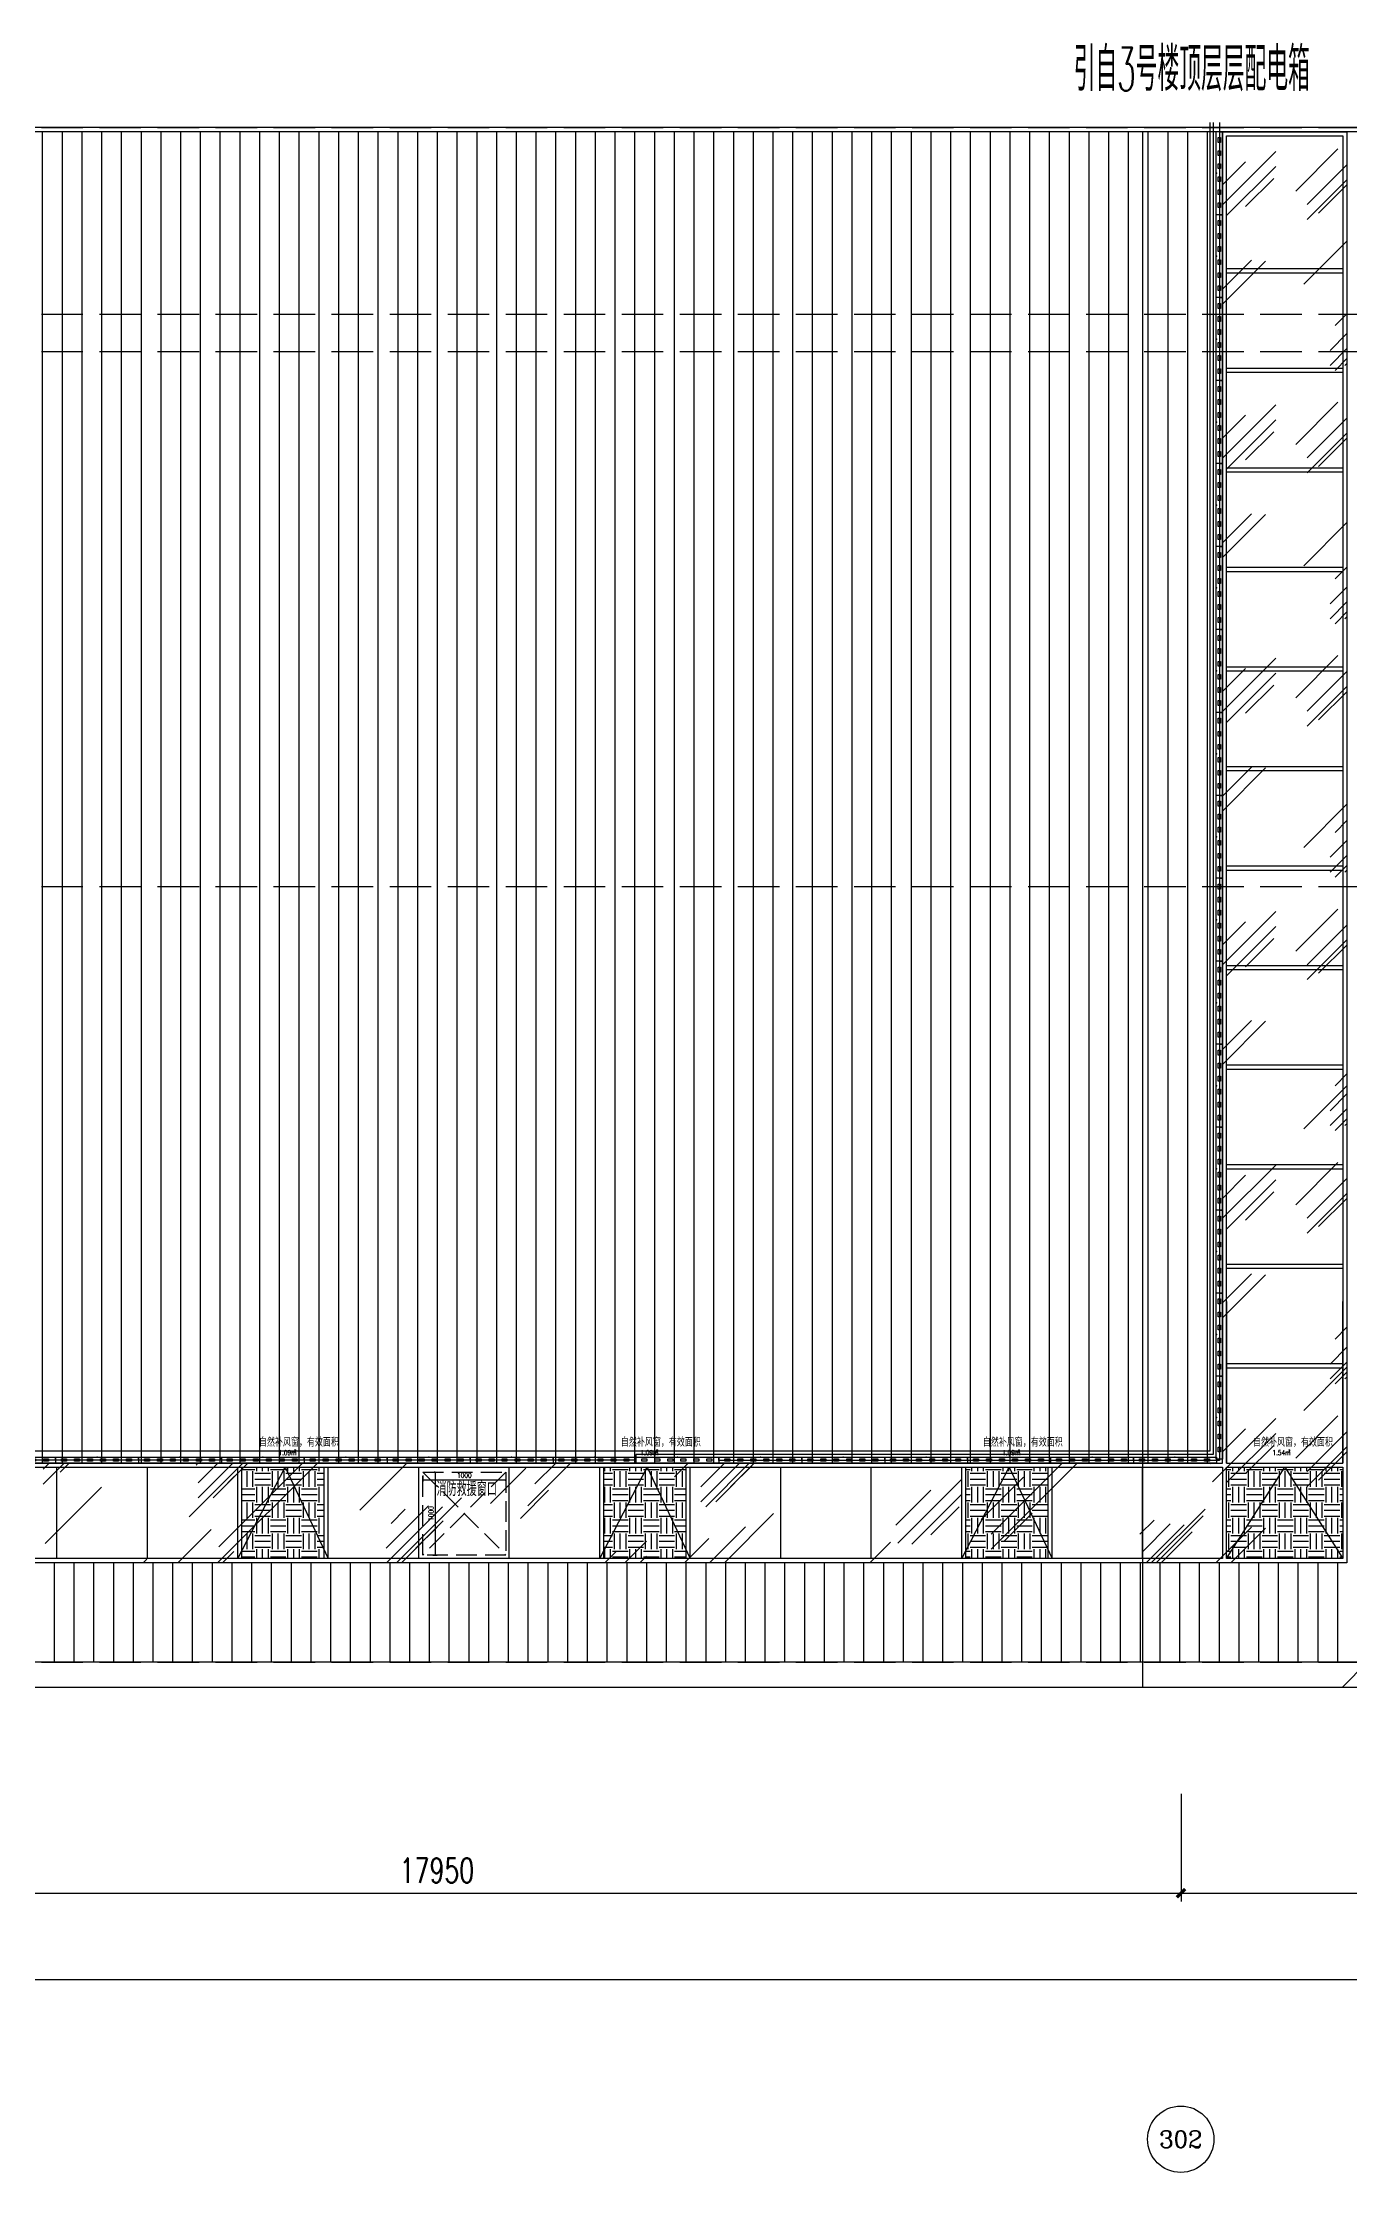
# Model space of a CAD drawing. Extents: x -2377130 to 293730, y -2 to 754590.
# Drawn here: x -314707 to -298946, y 511087 to 536762 of the extents above; entities that cross this region are included whole.
import ezdxf
from ezdxf.enums import TextEntityAlignment as Align

# ---------------------------------------------------------------- set-up
doc = ezdxf.new("R2010")
doc.units = 0
doc.header["$LTSCALE"] = 1000
doc.header["$MEASUREMENT"] = 0
for name, pattern in [('__DASH', [0.35, 0.25, -0.1]), ('DASH', [0.35, 0.25, -0.1]), ('DOTE', [2.42, 2, -0.2, 0.02, -0.2])]:
    doc.linetypes.add(name, pattern=pattern)
doc.layers.get('Defpoints').update_dxf_attribs({"color": 210})
doc.layers.add('.灯具', color=3, linetype='Continuous', lineweight=25)
doc.layers.add('A-WALL-HATCH', color=8, linetype='Continuous', lineweight=13)
for name, color, linetype in [('A-AXIS-D', 1, 'Continuous'), ('A-AXIS-DOTE', 14, 'DOTE'), ('A-HATCH-2', 251, 'Continuous'), ('A-LIN-V', 9, 'Continuous'), ('A-WINDOW', 140, 'Continuous'), ('AS-WALL', 40, 'Continuous'), ('DIM-照明', 3, 'Continuous'), ('EQUIP-照明', 3, 'Continuous'), ('PUB_DIM', 3, 'Continuous'), ('PUB_TEXT', 7, 'Continuous'), ('SPACE', 7, 'Continuous'), ('SPACE_HATCH', 8, 'Continuous'), ('建-文字', 7, 'Continuous')]:
    doc.layers.add(name, color=color, linetype=linetype)
doc.layers.add('A-加建区域', color=47, linetype='Continuous', plot=False)
doc.styles.add('_TCH_AXIS', font='COMPLEX', dxfattribs={"bigfont": 'GBCBIG'})
doc.styles.add('_TCH_DIM_T3', font='SIMPLEX', dxfattribs={"width": 0.705882, "bigfont": 'GBCBIG'})
doc.styles.add('_TCH_SPACE', font='SIMPLEX', dxfattribs={"height": 5, "bigfont": 'GBCBIG'})
doc.styles.add('_TEL_DIM', font='SIMPLEX', dxfattribs={"width": 0.8, "height": 3.5, "bigfont": 'HZTXT'})
doc.styles.add('A-DIM_T3', font='SIMPLEX', dxfattribs={"width": 0.705882, "bigfont": 'GBCBIG'})
doc.styles.add('A-STANDARD', font='SIMPLEX', dxfattribs={"bigfont": 'GBCBIG'})
doc.dimstyles.new('_TCH_ARCH&&20', dxfattribs={"dimtxt": 59.5, "dimasz": 20, "dimexe": 20, "dimexo": 20, "dimgap": 25.25, "dimtad": 1, "dimdec": 0, "dimzin": 0, "dimdsep": 46, "dimtxsty": '_TCH_DIM_T3', "dimblk": 'ARCHTICK', "dimcen": 0.09, "dimclrt": 7, "dimazin": 2, "dimtfac": 1, "dimtdec": 0, "dimtix": 1, "dimtmove": 2, "dimatfit": 3, "dimfxl": 0, "dimtolj": 1, "dimtzin": 0, "dimarcsym": 0})
doc.dimstyles.new('A-DIM&&100', dxfattribs={"dimtxt": 297.5, "dimasz": 100, "dimexe": 100, "dimexo": 100, "dimgap": 126.25, "dimtad": 1, "dimdec": 0, "dimzin": 0, "dimdsep": 46, "dimtxsty": 'A-DIM_T3', "dimblk": 'ARCHTICK', "dimcen": 0.09, "dimclrt": 7, "dimazin": 2, "dimtfac": 1, "dimtdec": 0, "dimtix": 1, "dimtmove": 2, "dimatfit": 3, "dimfxl": 0, "dimtolj": 1, "dimtzin": 0, "dimarcsym": 0})
pattern_1 = [(0, (1610478.6, 1e-08), (187.5, 187.5), [187.5, -187.5]), (0, (1610478.6, 70.31), (187.5, 187.5), [187.5, -187.5]), (0, (1610478.6, 140.63), (187.5, 187.5), [187.5, -187.5]), (90, (1610502.04, 164.06), (-187.5, 187.5), [187.5, -187.5]), (90, (1610572.36, 164.06), (-187.5, 187.5), [187.5, -187.5]), (90, (1610642.67, 164.06), (-187.5, 187.5), [187.5, -187.5])]

# ---------------------------------------------------------------- blocks, each defined once
blk = doc.blocks.new('_ArchTick')
at = {"color": 0, "linetype": 'ByBlock', "const_width": 0.4}
blk.add_lwpolyline([(-0.5, -0.5), (0.5, 0.5)], dxfattribs=at)
blk = doc.blocks.new('*D1853')
at = {"layer": 'A-AXIS-D', "color": 0, "lineweight": -2}
for p, q in [((-355526, 514610), (-355526, 513313)), ((-282326, 514610), (-282326, 513313)), ((-355526, 513413), (-282326, 513413))]:
    blk.add_line(p, q, dxfattribs=at)
at = {"layer": 'Defpoints', "color": 0}
for p in [(-355526, 514710), (-282326, 514710), (-282326, 513413)]:
    blk.add_point(p, dxfattribs=at)
at = {"layer": 'A-AXIS-D', "color": 0, "lineweight": -2, "xscale": 100, "yscale": 100, "zscale": 100, "rotation": 180}
blk.add_blockref('_ArchTick', (-355526, 513413), dxfattribs=at)
at = {"layer": 'A-AXIS-D', "color": 0, "lineweight": -2, "xscale": 100, "yscale": 100, "zscale": 100}
blk.add_blockref('_ArchTick', (-282326, 513413), dxfattribs=at)
at = {"layer": 'A-AXIS-D', "color": 7, "insert": (-318926, 513688), "char_height": 297.5, "attachment_point": 5, "style": 'A-DIM_T3'}
blk.add_mtext('\\A1;73200', dxfattribs=at)
blk = doc.blocks.new('*D1851')
at = {"layer": 'A-AXIS-D', "color": 0, "lineweight": -2}
for p, q in [((-300976, 515650), (-300976, 514353)), ((-283026, 515650), (-283026, 514353)), ((-300976, 514453), (-283026, 514453))]:
    blk.add_line(p, q, dxfattribs=at)
at = {"layer": 'Defpoints', "color": 0}
for p in [(-300976, 515750), (-283026, 515750), (-283026, 514453)]:
    blk.add_point(p, dxfattribs=at)
at = {"layer": 'A-AXIS-D', "color": 0, "lineweight": -2, "xscale": 100, "yscale": 100, "zscale": 100, "rotation": 180}
blk.add_blockref('_ArchTick', (-300976, 514453), dxfattribs=at)
at = {"layer": 'A-AXIS-D', "color": 0, "lineweight": -2, "xscale": 100, "yscale": 100, "zscale": 100}
blk.add_blockref('_ArchTick', (-283026, 514453), dxfattribs=at)
at = {"layer": 'A-AXIS-D', "color": 7, "insert": (-292001, 514728), "char_height": 297.5, "attachment_point": 5, "style": 'A-DIM_T3'}
blk.add_mtext('\\A1;17950', dxfattribs=at)
blk = doc.blocks.new('*D1850')
at = {"layer": 'A-AXIS-D', "color": 0, "lineweight": -2}
for p, q in [((-318926, 515650), (-318926, 514353)), ((-300976, 515650), (-300976, 514353)), ((-318926, 514453), (-300976, 514453))]:
    blk.add_line(p, q, dxfattribs=at)
at = {"layer": 'Defpoints', "color": 0}
for p in [(-318926, 515750), (-300976, 515750), (-300976, 514453)]:
    blk.add_point(p, dxfattribs=at)
at = {"layer": 'A-AXIS-D', "color": 0, "lineweight": -2, "xscale": 100, "yscale": 100, "zscale": 100, "rotation": 180}
blk.add_blockref('_ArchTick', (-318926, 514453), dxfattribs=at)
at = {"layer": 'A-AXIS-D', "color": 0, "lineweight": -2, "xscale": 100, "yscale": 100, "zscale": 100}
blk.add_blockref('_ArchTick', (-300976, 514453), dxfattribs=at)
at = {"layer": 'A-AXIS-D', "color": 7, "insert": (-309951, 514728), "char_height": 297.5, "attachment_point": 5, "style": 'A-DIM_T3'}
blk.add_mtext('\\A1;17950', dxfattribs=at)
blk = doc.blocks.new('*D596')
at = {"layer": 'Defpoints', "color": 0}
for p in [(74222, -10680), (75222, -10680), (75222, -10754)]:
    blk.add_point(p, dxfattribs=at)
at = {"layer": 'PUB_DIM', "color": 0, "lineweight": -2}
for p, q in [((74222, -10700), (74222, -10774)), ((74222, -10754), (75222, -10754)), ((75222, -10700), (75222, -10774))]:
    blk.add_line(p, q, dxfattribs=at)
at = {"layer": 'PUB_DIM', "color": 0, "lineweight": -2, "xscale": 20, "yscale": 20, "zscale": 20, "rotation": 180}
blk.add_blockref('_ArchTick', (74222, -10754), dxfattribs=at)
at = {"layer": 'PUB_DIM', "color": 0, "lineweight": -2, "xscale": 20, "yscale": 20, "zscale": 20}
blk.add_blockref('_ArchTick', (75222, -10754), dxfattribs=at)
at = {"layer": 'PUB_DIM', "color": 7, "insert": (74722, -10699), "char_height": 59.5, "attachment_point": 5, "style": '_TCH_DIM_T3'}
blk.add_mtext('\\A1;1000', dxfattribs=at)
blk = doc.blocks.new('*D597')
at = {"layer": 'Defpoints', "color": 0}
for p in [(74323, -10659), (74374, -10659), (74323, -11659)]:
    blk.add_point(p, dxfattribs=at)
at = {"layer": 'PUB_DIM', "color": 0, "lineweight": -2}
for p, q in [((74343, -10659), (74394, -10659)), ((74374, -11659), (74374, -10659)), ((74343, -11659), (74394, -11659))]:
    blk.add_line(p, q, dxfattribs=at)
at = {"layer": 'PUB_DIM', "color": 0, "lineweight": -2, "xscale": 20, "yscale": 20, "zscale": 20}
for p, rotation in [((74374, -10659), 90), ((74374, -11659), 270)]:
    blk.add_blockref('_ArchTick', p, dxfattribs=dict(at, rotation=rotation))
at = {"layer": 'PUB_DIM', "color": 7, "insert": (74319, -11159), "char_height": 59.5, "attachment_point": 5, "rotation": 90, "style": '_TCH_DIM_T3'}
blk.add_mtext('\\A1;1000', dxfattribs=at)
blk = doc.blocks.new('12ZA')
at = {"color": 3}
for p, q in [((11454727, 202786), (11455727, 202786)), ((11454727, 202712), (11454727, 202786)), ((11454727, 202712), (11454727, 202737)), ((11455727, 202712), (11454727, 202712)), ((11454812, 202763), (11454871, 202763)), ((11454812, 202734), (11454812, 202763)), ((11454871, 202734), (11454812, 202734)), ((11454871, 202763), (11454871, 202734)), ((11454969, 202763), (11455028, 202763)), ((11454969, 202734), (11454969, 202763)), ((11455028, 202734), (11454969, 202734)), ((11455028, 202763), (11455028, 202734)), ((11455126, 202763), (11455185, 202763)), ((11455126, 202734), (11455126, 202763)), ((11455185, 202734), (11455126, 202734)), ((11455185, 202763), (11455185, 202734)), ((11455283, 202763), (11455342, 202763)), ((11455283, 202734), (11455283, 202763)), ((11455342, 202734), (11455283, 202734)), ((11455342, 202763), (11455342, 202734)), ((11455439, 202763), (11455499, 202763)), ((11455439, 202734), (11455439, 202763)), ((11455499, 202734), (11455439, 202734)), ((11455499, 202763), (11455499, 202734)), ((11455596, 202763), (11455656, 202763)), ((11455596, 202734), (11455596, 202763)), ((11455656, 202734), (11455596, 202734)), ((11455656, 202763), (11455656, 202734)), ((11455727, 202712), (11455727, 202786)), ((11455727, 202737), (11455727, 202712))]:
    blk.add_line(p, q, dxfattribs=at)
for p in [(11454727, 202749), (11454727, 202749), (11454727, 202749), (11455227, 202786), (11455227, 202786), (11455227, 202786), (11455227, 202712), (11455227, 202712), (11455227, 202712), (11455727, 202749), (11455727, 202749), (11455727, 202749), (11455727, 202749), (11455727, 202749)]:
    blk.add_point(p, dxfattribs=at)
at = {"color": 3, "style": '_TEL_DIM', "flags": 1}
for tag in ['REMARK', 'A']:
    blk.add_attdef(tag, text='', height=0.01, dxfattribs=at).set_placement((11455227, 202712), align=Align.MIDDLE_CENTER)
blk = doc.blocks.new('$equip_U$00000141(SEELE-PC)')
at = {"color": 8}
for p in [(-1, 0), (0, 0.074), (0, -0.074), (1, -0.024)]:
    blk.add_point(p, dxfattribs=at)
at = {"color": 8, "xscale": 0.002, "yscale": 0.002, "zscale": 0.002}
blk.add_blockref('12ZA', (-22910.454, -405.497), dxfattribs=at)
at = {"color": 7, "style": '_TEL_DIM', "flags": 1}
for tag in ['A', 'REMARK']:
    blk.add_attdef(tag, text='', height=0.00002, dxfattribs=at).set_placement((0, 0), align=Align.MIDDLE_CENTER)
blk = doc.blocks.new('$equip_U$00000080(LAPTOP-0UNQ9FSO)')
at = {"color": 4}
blk.add_blockref('$equip_U$00000141(SEELE-PC)', (1, 0.074), dxfattribs=at)
at = {"color": 7, "style": '_TEL_DIM', "flags": 1}
for tag in ['A', 'REMARK']:
    blk.add_attdef(tag, text='', height=0.00002, dxfattribs=at).set_placement((0, 0), align=Align.MIDDLE_CENTER)
blk = doc.blocks.new('紧急救援窗口')
at = {"layer": 'A-LIN-V', "color": 8, "linetype": 'DASH'}
blk.add_lwpolyline([(74221.8, -10659.1), (75221.8, -10659.1), (75221.8, -11659.1), (74221.8, -11659.1)], close=True, dxfattribs=at)
for points in [[(74221.8, -10659.1), (75221.8, -11659.1)], [(75221.8, -10659.1), (74221.8, -11659.1)]]:
    blk.add_lwpolyline(points, dxfattribs=at)
at = {"layer": '建-文字', "color": 8, "style": 'A-STANDARD'}
blk.add_text('消防救援窗口', height=168.79, dxfattribs=at).set_placement((74385.5, -10947.8))
at = {"layer": 'PUB_DIM', "color": 8}
for p1, p2, distance, picture, middle in [((74221.8, -10680.5), (75221.8, -10680.5), -73.3, '*D596', (74721.8, -10698.8)), ((74323, -11659.1), (74323, -10659.1), -51.4, '*D597', (74319.4, -11159.1))]:
    dim = blk.add_aligned_dim(p1=p1, p2=p2, distance=distance, dimstyle='_TCH_ARCH&&20', dxfattribs=at)
    dim.commit()
    dim.dimension.update_dxf_attribs({"geometry": picture, "text_midpoint": middle})

msp = doc.modelspace()

# ---------------------------------------------------------------- hatches: boundary and pattern name
at = {"layer": 'SPACE_HATCH'}
h = msp.add_hatch(dxfattribs=at)
h.set_pattern_fill('土壤', color=8, scale=50, style=0)
h.set_pattern_definition(pattern_1)
h.paths.add_polyline_path([(-311310.6, 518487.5), (-312300.3, 518487.5), (-312300.3, 519587.5), (-311310.6, 519587.5)])
h = msp.add_hatch(dxfattribs=at)
h.set_pattern_fill('土壤', color=8, scale=50, style=0)
h.set_pattern_definition(pattern_1)
h.paths.add_polyline_path([(-306945.6, 518487.5), (-307935.3, 518487.5), (-307935.3, 519587.5), (-306945.6, 519587.5)])
h = msp.add_hatch(dxfattribs=at)
h.set_pattern_fill('土壤', color=8, scale=50, style=0)
h.set_pattern_definition(pattern_1)
h.paths.add_polyline_path([(-302580.6, 518487.5), (-303570.4, 518487.5), (-303570.4, 519587.5), (-302580.6, 519587.5)])

# ---------------------------------------------------------------- linework, layer by layer
at = {"layer": 'A-AXIS-D', "color": 8}
msp.add_circle((-300979.8, 511487.5), 400, dxfattribs=at)
at = {"layer": 'A-AXIS-DOTE', "color": 8, "linetype": '__DASH', "ltscale": 2}
for p, q in [((-363020.3, 535737.5), (-274992.5, 535737.5)), ((-363020.3, 533487.5), (-274992.5, 533487.5)), ((-363020.3, 533037.5), (-274992.5, 533037.5)), ((-363020.3, 517237.5), (-273756.4, 517237.5))]:
    msp.add_line(p, q, dxfattribs=at)
at = {"layer": 'A-HATCH-2', "color": 8, "linetype": 'Continuous'}
for p, q in [((-314706.2, 519637.5), (-314706.2, 535687.5)), ((-314468.1, 519637.5), (-314468.1, 535687.5)), ((-314230, 519637.5), (-314230, 535687.5)), ((-313991.9, 519637.5), (-313991.9, 535687.5)), ((-313753.7, 519637.5), (-313753.7, 535687.5)), ((-313515.6, 519637.5), (-313515.6, 535687.5)), ((-313277.5, 519637.5), (-313277.5, 535687.5)), ((-313039.4, 519637.5), (-313039.4, 535687.5)), ((-312801.2, 519637.5), (-312801.2, 535687.5)), ((-312563.1, 519637.5), (-312563.1, 535687.5)), ((-312325, 519637.5), (-312325, 535687.5)), ((-312086.9, 519637.5), (-312086.9, 535687.5)), ((-311848.7, 519637.5), (-311848.7, 535687.5)), ((-311610.6, 519637.5), (-311610.6, 535687.5)), ((-311372.5, 519637.5), (-311372.5, 535687.5)), ((-311134.4, 519637.5), (-311134.4, 535687.5)), ((-310896.2, 519637.5), (-310896.2, 535687.5)), ((-310658.1, 519637.5), (-310658.1, 535687.5)), ((-310420, 519637.5), (-310420, 535687.5)), ((-310181.9, 519637.5), (-310181.9, 535687.5)), ((-309943.7, 519637.5), (-309943.7, 535687.5)), ((-309705.6, 519637.5), (-309705.6, 535687.5)), ((-309467.5, 519637.5), (-309467.5, 535687.5)), ((-309229.4, 519637.5), (-309229.4, 535687.5)), ((-308991.2, 519637.5), (-308991.2, 535687.5)), ((-308753.1, 519637.5), (-308753.1, 535687.5)), ((-308515, 519637.5), (-308515, 535687.5)), ((-308276.9, 519637.5), (-308276.9, 535687.5)), ((-308038.7, 519637.5), (-308038.7, 535687.5)), ((-307800.6, 519637.5), (-307800.6, 535687.5)), ((-307562.5, 519637.5), (-307562.5, 535687.5)), ((-307324.4, 519637.5), (-307324.4, 535687.5)), ((-307086.2, 519637.5), (-307086.2, 535687.5)), ((-306848.1, 519637.5), (-306848.1, 535687.5)), ((-306610, 519637.5), (-306610, 535687.5)), ((-306371.9, 519637.5), (-306371.9, 535687.5)), ((-306133.7, 519637.5), (-306133.7, 535687.5)), ((-305895.6, 519637.5), (-305895.6, 535687.5)), ((-305657.5, 519637.5), (-305657.5, 535687.5)), ((-305419.4, 519637.5), (-305419.4, 535687.5)), ((-305181.2, 519637.5), (-305181.2, 535687.5)), ((-304943.1, 519637.5), (-304943.1, 535687.5)), ((-304705, 519637.5), (-304705, 535687.5)), ((-304466.9, 519637.5), (-304466.9, 535687.5)), ((-304228.7, 519637.5), (-304228.7, 535687.5)), ((-303990.6, 519637.5), (-303990.6, 535687.5)), ((-303752.5, 519637.5), (-303752.5, 535687.5)), ((-303514.4, 519637.5), (-303514.4, 535687.5)), ((-303276.2, 519637.5), (-303276.2, 535687.5)), ((-303038.1, 519637.5), (-303038.1, 535687.5)), ((-302800, 519637.5), (-302800, 535687.5)), ((-302561.9, 519637.5), (-302561.9, 535687.5)), ((-302323.7, 519637.5), (-302323.7, 535687.5)), ((-302085.6, 519637.5), (-302085.6, 535687.5)), ((-301847.5, 519637.5), (-301847.5, 535687.5)), ((-301609.4, 519637.5), (-301609.4, 535687.5)), ((-301371.2, 519637.5), (-301371.2, 535687.5)), ((-301133.1, 519637.5), (-301133.1, 535687.5)), ((-300895, 519637.5), (-300895, 535687.5)), ((-300656.9, 519637.5), (-300656.9, 535687.5)), ((-314563.7, 517237.5), (-314563.7, 518437.5)), ((-314325.6, 517237.5), (-314325.6, 518437.5)), ((-314087.5, 517237.5), (-314087.5, 518437.5)), ((-313849.4, 517237.5), (-313849.4, 518437.5)), ((-313611.2, 517237.5), (-313611.2, 518437.5)), ((-313373.1, 517237.5), (-313373.1, 518437.5)), ((-313135, 517237.5), (-313135, 518437.5)), ((-312896.9, 517237.5), (-312896.9, 518437.5)), ((-312658.7, 517237.5), (-312658.7, 518437.5)), ((-312420.6, 517237.5), (-312420.6, 518437.5)), ((-312182.5, 517237.5), (-312182.5, 518437.5)), ((-311944.4, 517237.5), (-311944.4, 518437.5)), ((-311706.2, 517237.5), (-311706.2, 518437.5)), ((-311468.1, 517237.5), (-311468.1, 518437.5)), ((-311230, 517237.5), (-311230, 518437.5)), ((-310991.9, 517237.5), (-310991.9, 518437.5)), ((-310753.7, 517237.5), (-310753.7, 518437.5)), ((-310515.6, 517237.5), (-310515.6, 518437.5)), ((-310277.5, 517237.5), (-310277.5, 518437.5)), ((-310039.4, 517237.5), (-310039.4, 518437.5)), ((-309801.2, 517237.5), (-309801.2, 518437.5)), ((-309563.1, 517237.5), (-309563.1, 518437.5)), ((-309325, 517237.5), (-309325, 518437.5)), ((-309086.9, 517237.5), (-309086.9, 518437.5)), ((-308848.7, 517237.5), (-308848.7, 518437.5)), ((-308610.6, 517237.5), (-308610.6, 518437.5)), ((-308372.5, 517237.5), (-308372.5, 518437.5)), ((-308134.4, 517237.5), (-308134.4, 518437.5)), ((-307896.2, 517237.5), (-307896.2, 518437.5)), ((-307658.1, 517237.5), (-307658.1, 518437.5)), ((-307420, 517237.5), (-307420, 518437.5)), ((-307181.9, 517237.5), (-307181.9, 518437.5)), ((-306943.7, 517237.5), (-306943.7, 518437.5)), ((-306705.6, 517237.5), (-306705.6, 518437.5)), ((-306467.5, 517237.5), (-306467.5, 518437.5)), ((-306229.4, 517237.5), (-306229.4, 518437.5)), ((-305991.2, 517237.5), (-305991.2, 518437.5)), ((-305753.1, 517237.5), (-305753.1, 518437.5)), ((-305515, 517237.5), (-305515, 518437.5)), ((-305276.9, 517237.5), (-305276.9, 518437.5)), ((-305038.7, 517237.5), (-305038.7, 518437.5)), ((-304800.6, 517237.5), (-304800.6, 518437.5)), ((-304562.5, 517237.5), (-304562.5, 518437.5)), ((-304324.4, 517237.5), (-304324.4, 518437.5)), ((-304086.2, 517237.5), (-304086.2, 518437.5)), ((-303848.1, 517237.5), (-303848.1, 518437.5)), ((-303610, 517237.5), (-303610, 518437.5)), ((-303371.9, 517237.5), (-303371.9, 518437.5)), ((-303133.7, 517237.5), (-303133.7, 518437.5)), ((-302895.6, 517237.5), (-302895.6, 518437.5)), ((-302657.5, 517237.5), (-302657.5, 518437.5)), ((-302419.4, 517237.5), (-302419.4, 518437.5)), ((-302181.2, 517237.5), (-302181.2, 518437.5)), ((-301943.1, 517237.5), (-301943.1, 518437.5)), ((-301705, 517237.5), (-301705, 518437.5)), ((-301466.9, 517237.5), (-301466.9, 518437.5)), ((-301228.7, 517237.5), (-301228.7, 518437.5)), ((-300990.6, 517237.5), (-300990.6, 518437.5)), ((-300752.5, 517237.5), (-300752.5, 518437.5)), ((-300514.4, 517237.5), (-300514.4, 518437.5)), ((-300276.2, 517237.5), (-300276.2, 518437.5)), ((-300038.1, 517237.5), (-300038.1, 518437.5)), ((-299800, 517237.5), (-299800, 518437.5)), ((-299561.9, 517237.5), (-299561.9, 518437.5)), ((-299323.7, 517237.5), (-299323.7, 518437.5)), ((-299085.6, 517237.5), (-299085.6, 518437.5)), ((-299031.1, 516937.5), (-298731.1, 517237.5))]:
    msp.add_line(p, q, dxfattribs=at)
at = {"layer": 'A-LIN-V', "color": 8}
for p, q in [((-282326.4, 535737.5), (-355526.4, 535737.5)), ((-282326.4, 535687.5), (-355526.4, 535687.5)), ((-301439.4, 535687.5), (-301439.4, 516937.5)), ((-282326.4, 517237.5), (-355526.4, 517237.5))]:
    msp.add_line(p, q, dxfattribs=at)
at = {"layer": 'A-WALL-HATCH', "color": 8, "linetype": 'Continuous'}
for p, q in [((-300476.4, 534808.3), (-299834.4, 535450.3)), ((-300476.4, 535048.3), (-300198.7, 535326.1)), ((-299592.6, 534972.1), (-299083.5, 535481.2)), ((-300428.4, 534676.4), (-299834.4, 535270.3)), ((-300198.7, 534786.1), (-299859.2, 535125.5)), ((-299454.4, 534810.3), (-298976.4, 535288.3)), ((-299454.4, 534630.3), (-298976.4, 535108.3)), ((-299317.5, 534707.3), (-298978, 535046.7)), ((-299497.5, 533848.4), (-298976.4, 534369.5)), ((-300476.4, 533788.3), (-300126.6, 534138.1)), ((-300476.4, 533608.3), (-299956.9, 534127.8)), ((-299119.2, 533350.8), (-298976.4, 533493.6)), ((-299179.2, 533050.8), (-298976.4, 533253.6)), ((-299179.2, 532870.8), (-298976.4, 533073.6)), ((-299119.2, 532810.8), (-298976.4, 532953.6)), ((-298999.2, 532870.8), (-298976.4, 532893.6)), ((-300476.4, 531753.6), (-299834.4, 532395.6)), ((-300476.4, 531993.6), (-300198.7, 532271.4)), ((-299592.6, 531917.4), (-299083.5, 532426.5)), ((-300428.4, 531621.7), (-299834.4, 532215.6)), ((-300198.7, 531731.4), (-299859.2, 532070.8)), ((-299454.4, 531755.6), (-298976.4, 532233.6)), ((-299454.4, 531575.6), (-298976.4, 532053.6)), ((-299317.5, 531652.6), (-298978, 531992)), ((-300476.4, 530733.6), (-300126.6, 531083.4)), ((-300476.4, 530553.6), (-299956.9, 531073.1)), ((-299497.5, 530454.3), (-298976.4, 530975.4)), ((-299179.2, 529996.1), (-298976.4, 530198.9)), ((-299119.2, 530296.1), (-298976.4, 530438.9)), ((-299179.2, 529816.1), (-298976.4, 530018.9)), ((-299119.2, 529756.1), (-298976.4, 529898.9)), ((-298999.2, 529816.1), (-298976.4, 529838.9)), ((-300476.4, 528698.9), (-299834.4, 529340.9)), ((-300476.4, 528938.9), (-300198.7, 529216.7)), ((-300428.4, 528566.9), (-299834.4, 529160.9)), ((-299592.6, 528862.7), (-299083.5, 529371.8)), ((-299454.4, 528700.9), (-298976.4, 529178.9)), ((-300198.7, 528676.7), (-299859.2, 529016.1)), ((-299454.4, 528520.9), (-298976.4, 528998.9)), ((-299317.5, 528597.9), (-298978, 528937.3)), ((-300476.4, 527678.9), (-300126.6, 528028.7)), ((-300476.4, 527498.9), (-299956.9, 528018.4)), ((-299497.5, 527060.2), (-298976.4, 527581.3)), ((-299119.2, 527241.4), (-298976.4, 527384.2)), ((-299179.2, 526941.4), (-298976.4, 527144.2)), ((-299179.2, 526761.4), (-298976.4, 526964.2)), ((-299119.2, 526701.4), (-298976.4, 526844.2)), ((-298999.2, 526761.4), (-298976.4, 526784.2)), ((-300476.4, 525644.2), (-299834.4, 526286.2)), ((-300476.4, 525884.2), (-300198.7, 526162)), ((-300428.4, 525512.2), (-299834.4, 526106.2)), ((-299592.6, 525808), (-299083.5, 526317.1)), ((-299454.4, 525646.2), (-298976.4, 526124.2)), ((-300198.7, 525622), (-299859.2, 525961.4)), ((-299454.4, 525466.2), (-298976.4, 525944.2)), ((-299317.5, 525543.2), (-298978, 525882.6)), ((-300476.4, 524624.2), (-300126.6, 524974)), ((-300476.4, 524444.2), (-299956.9, 524963.7)), ((-299119.2, 524186.7), (-298976.4, 524329.5)), ((-299497.5, 523666.1), (-298976.4, 524187.2)), ((-299179.2, 523886.7), (-298976.4, 524089.5)), ((-299179.2, 523706.7), (-298976.4, 523909.5)), ((-299119.2, 523646.7), (-298976.4, 523789.5)), ((-298999.2, 523706.7), (-298976.4, 523729.5)), ((-299592.6, 522753.3), (-299083.5, 523262.4)), ((-300476.4, 522589.5), (-299834.4, 523231.5)), ((-300476.4, 522829.5), (-300198.7, 523107.3)), ((-300428.4, 522457.5), (-299834.4, 523051.5)), ((-299454.4, 522591.5), (-298976.4, 523069.5)), ((-300198.7, 522567.3), (-299859.2, 522906.7)), ((-299454.4, 522411.5), (-298976.4, 522889.5)), ((-299317.5, 522488.5), (-298978, 522827.9)), ((-300476.4, 521569.5), (-300126.6, 521919.3)), ((-300476.4, 521389.5), (-299956.9, 521909)), ((-299119.2, 521132), (-298976.4, 521274.8)), ((-299179.2, 520832), (-298976.4, 521034.8)), ((-299497.5, 520272), (-298976.4, 520793)), ((-299179.2, 520652), (-298976.4, 520854.8)), ((-299119.2, 520592), (-298976.4, 520734.8)), ((-298999.2, 520652), (-298976.4, 520674.8)), ((-300598.1, 519413.1), (-299834.4, 520176.8)), ((-299592.6, 519698.6), (-299083.5, 520207.7)), ((-300476.4, 519774.8), (-300198.7, 520052.6)), ((-300428.4, 519402.8), (-299834.4, 519996.8)), ((-299454.4, 519536.8), (-298976.4, 520014.8)), ((-300198.7, 519512.6), (-299859.2, 519852)), ((-299454.4, 519356.8), (-298976.4, 519834.8)), ((-299317.5, 519433.8), (-298978, 519773.2)), ((-314701.3, 519563.5), (-314627.3, 519637.5)), ((-314701.3, 519383.5), (-314447.3, 519637.5)), ((-314496.4, 519528.3), (-314387.3, 519637.5)), ((-312940.5, 518989.5), (-312292.6, 519637.5)), ((-312855.7, 519614.4), (-312832.6, 519637.5)), ((-312830.8, 519219.2), (-312412.6, 519637.5)), ((-312830.8, 519399.2), (-312592.6, 519637.5)), ((-312650.8, 519219.2), (-312232.6, 519637.5)), ((-312587.6, 518442.4), (-311392.6, 519637.5)), ((-312579.9, 518630.1), (-311572.6, 519637.5)), ((-312470.8, 519399.2), (-312301.1, 519569)), ((-310881.7, 519070.1), (-310314.3, 519637.5)), ((-309303.4, 519151.9), (-308879.2, 519576.2)), ((-308853.1, 519122.2), (-308337.9, 519637.5)), ((-308768.2, 519387.1), (-308517.9, 519637.5)), ((-307086.9, 519470.7), (-306920.2, 519637.5)), ((-306768.7, 519171.9), (-306303.2, 519637.5)), ((-306768.7, 519351.9), (-306483.2, 519637.5)), ((-306708.7, 519111.9), (-306183.2, 519637.5)), ((-306588.7, 519172), (-306123.2, 519637.5)), ((-306408.7, 519352), (-306154.1, 519606.5)), ((-304392.8, 518673.1), (-303629.1, 519436.8)), ((-303387.4, 518958.5), (-302878.2, 519467.7)), ((-303266.1, 518599.8), (-302228.5, 519637.5)), ((-303266.1, 518779.8), (-302417.6, 519628.3)), ((-300622.9, 519628.3), (-300613.8, 519637.5)), ((-314676.4, 518669.5), (-313997.6, 519348.3)), ((-310433.7, 518441.6), (-309654.9, 519220.4)), ((-308943.4, 518971.9), (-308604, 519311.3)), ((-304417.7, 518888.3), (-303993.4, 519312.5)), ((-304223.1, 518662.8), (-303629.1, 519256.8)), ((-310563.4, 518611.9), (-310054.3, 519121)), ((-310553.7, 518441.6), (-309884.6, 519110.7)), ((-310503.4, 518911.9), (-310333.7, 519081.6)), ((-310373.7, 518441.6), (-309874.3, 518941)), ((-306480.4, 518440.2), (-305889.9, 519030.7)), ((-303993.4, 518772.5), (-303654, 519111.9)), ((-303112.2, 518693.7), (-302772.8, 519033.1)), ((-301471.5, 518779.8), (-301301.7, 518949.5)), ((-301446.6, 518564.6), (-301107.2, 518904)), ((-301392.9, 518438.3), (-300937.5, 518893.7)), ((-301331.1, 518438.3), (-300685.4, 519084)), ((-301272.9, 518438.3), (-300707.8, 519003.4)), ((-313067.5, 518442.5), (-312673.9, 518836.1)), ((-310203.4, 518611.9), (-309948.8, 518866.5)), ((-307680, 518440.6), (-307423.9, 518696.8)), ((-306960.3, 518440.3), (-306673, 518727.6)), ((-306660.4, 518440.2), (-306229.3, 518871.3)), ((-304724, 518439.5), (-304480.2, 518683.4)), ((-301213, 518438.3), (-300842.3, 518808.9)), ((-301086.6, 518564.6), (-300916.9, 518734.3)), ((-300553.2, 518438), (-300126.6, 518864.6)), ((-300373.3, 518438), (-299956.9, 518854.3)), ((-313487.3, 518442.7), (-313449.6, 518480.4)), ((-312527.7, 518442.4), (-312398.7, 518571.3)), ((-307919.9, 518440.7), (-307788.1, 518572.5)), ((-307500.1, 518440.5), (-307423.9, 518516.8))]:
    msp.add_line(p, q, dxfattribs=at)
at = {"layer": 'A-WINDOW', "color": 8}
for p, q in [((-300426.4, 534037.5), (-299026.4, 534037.5)), ((-300426.4, 533987.5), (-299026.4, 533987.5)), ((-300426.4, 532837.5), (-299026.4, 532837.5)), ((-300426.4, 532787.5), (-299026.4, 532787.5)), ((-300426.4, 531637.5), (-299026.4, 531637.5)), ((-300426.4, 531587.5), (-299026.4, 531587.5)), ((-300426.4, 530437.5), (-299026.4, 530437.5)), ((-300426.4, 530387.5), (-299026.4, 530387.5)), ((-300426.4, 529237.5), (-299026.4, 529237.5)), ((-300426.4, 529187.5), (-299026.4, 529187.5)), ((-300426.4, 528037.5), (-299026.4, 528037.5)), ((-300426.4, 527987.5), (-299026.4, 527987.5)), ((-300426.4, 526837.5), (-299026.4, 526837.5)), ((-300426.4, 526787.5), (-299026.4, 526787.5)), ((-300426.4, 525637.5), (-299026.4, 525637.5)), ((-300426.4, 525587.5), (-299026.4, 525587.5)), ((-300426.4, 524437.5), (-299026.4, 524437.5)), ((-300426.4, 524387.5), (-299026.4, 524387.5)), ((-300426.4, 523237.5), (-299026.4, 523237.5)), ((-300426.4, 523187.5), (-299026.4, 523187.5)), ((-300426.4, 522037.5), (-299026.4, 522037.5)), ((-300426.4, 521987.5), (-299026.4, 521987.5)), ((-300426.4, 521587.5), (-300426.4, 519637.5)), ((-299026.4, 519637.5), (-299026.4, 521587.5)), ((-300426.4, 520837.5), (-299026.4, 520837.5)), ((-300426.4, 520787.5), (-299026.4, 520787.5)), ((-314534.4, 518487.5), (-314534.4, 519587.5)), ((-313443.1, 518487.5), (-313443.1, 519587.5)), ((-312351.9, 518487.5), (-312351.9, 519587.5)), ((-312301.9, 518487.5), (-312301.9, 519587.5)), ((-311310.6, 518487.5), (-311310.6, 519587.5)), ((-311260.6, 518487.5), (-311260.6, 519587.5)), ((-310169.4, 518487.5), (-310169.4, 519587.5)), ((-309078.1, 518487.5), (-309078.1, 519587.5)), ((-307986.9, 518487.5), (-307986.9, 519587.5)), ((-307936.9, 518487.5), (-307936.9, 519587.5)), ((-306945.6, 518487.5), (-306945.6, 519587.5)), ((-306895.6, 518487.5), (-306895.6, 519587.5)), ((-305804.4, 518487.5), (-305804.4, 519587.5)), ((-304713.1, 518487.5), (-304713.1, 519587.5)), ((-303621.9, 518487.5), (-303621.9, 519587.5)), ((-303571.9, 518487.5), (-303571.9, 519587.5)), ((-302580.6, 518487.5), (-302580.6, 519587.5)), ((-302530.6, 518487.5), (-302530.6, 519587.5)), ((-301439.4, 519587.5), (-301439.4, 518487.5)), ((-301439.4, 518487.5), (-301439.4, 519587.5)), ((-300476.4, 519587.5), (-300476.4, 518487.5)), ((-300426.4, 519637.5), (-299026.4, 519637.5))]:
    msp.add_line(p, q, dxfattribs=at)
for points in [[(-300476.4, 535687.5), (-298976.4, 535687.5), (-298976.4, 518437.5), (-343998.1, 518437.5), (-343998.1, 517237.5), (-347802.4, 517237.5), (-347802.4, 519637.5), (-300476.4, 519637.5), (-300476.4, 531737.5)], [(-300426.4, 519587.5), (-299026.4, 519587.5), (-299026.4, 518487.5), (-300426.4, 518487.5)]]:
    msp.add_lwpolyline(points, close=True, dxfattribs=at)
for points in [[(-300426.4, 519637.5), (-300426.4, 531737.5), (-300426.4, 535637.5), (-299026.4, 535637.5), (-299026.4, 519637.5)], [(-344048.1, 518487.5), (-344048.1, 517287.5), (-347752.4, 517287.5), (-347752.4, 519587.5), (-300476.4, 519587.5)], [(-312351.9, 518487.5), (-311781.2, 519587.5), (-311260.6, 518487.5)], [(-307986.9, 518487.5), (-307416.2, 519587.5), (-306895.6, 518487.5)], [(-303621.9, 518487.5), (-303051.2, 519587.5), (-302530.6, 518487.5)], [(-300426.4, 518487.5), (-299726.4, 519587.5), (-299026.4, 518487.5)], [(-300476.4, 518487.5), (-343998.1, 518487.5)]]:
    msp.add_lwpolyline(points, dxfattribs=at)
at = {"layer": 'A-加建区域', "color": 8, "linetype": '__DASH', "ltscale": 2}
msp.add_line((-363020.3, 526587.5), (-273756.4, 526587.5), dxfattribs=at)
at = {"layer": 'AS-WALL', "color": 8}
msp.add_line((-363020.3, 516937.5), (-274992.5, 516937.5), dxfattribs=at)
at = {"layer": 'DIM-照明', "color": 6}
for points in [[(-300630, 535800), (-300630, 519780), (-331550, 519780), (-331550, 519674.5), (-347840, 519674.5), (-347840, 517737.5)], [(-300590, 535800), (-300590, 519740), (-307550, 519740), (-307550, 519674.5), (-330550, 519674.5)], [(-300513.4, 535800), (-300513.4, 519670), (-306550, 519670)]]:
    msp.add_lwpolyline(points, dxfattribs=at)
at = {"layer": 'SPACE_HATCH', "color": 8, "linetype": 'Continuous'}
for p, q in [((-300426.4, 519562.5), (-300375, 519562.5)), ((-300398.4, 519351.6), (-300398.4, 519539.1)), ((-300375, 519515.6), (-300187.5, 519515.6)), ((-300375, 519445.3), (-300187.5, 519445.3)), ((-300351.6, 519539.1), (-300351.6, 519587.5)), ((-300281.2, 519539.1), (-300281.2, 519587.5)), ((-300210.9, 519539.1), (-300210.9, 519587.5)), ((-300187.5, 519562.5), (-300000, 519562.5)), ((-300164.1, 519351.6), (-300164.1, 519539.1)), ((-300093.7, 519351.6), (-300093.7, 519539.1)), ((-300023.4, 519351.6), (-300023.4, 519539.1)), ((-300000, 519515.6), (-299812.5, 519515.6)), ((-300000, 519445.3), (-299812.5, 519445.3)), ((-299976.6, 519539.1), (-299976.6, 519587.5)), ((-299906.2, 519539.1), (-299906.2, 519587.5)), ((-299835.9, 519539.1), (-299835.9, 519587.5)), ((-299812.5, 519562.5), (-299625, 519562.5)), ((-299789.1, 519351.6), (-299789.1, 519539.1)), ((-299718.7, 519351.6), (-299718.7, 519539.1)), ((-299648.4, 519351.6), (-299648.4, 519539.1)), ((-299625, 519515.6), (-299437.5, 519515.6)), ((-299625, 519445.3), (-299437.5, 519445.3)), ((-299601.6, 519539.1), (-299601.6, 519587.5)), ((-299531.2, 519539.1), (-299531.2, 519587.5)), ((-299460.9, 519539.1), (-299460.9, 519587.5)), ((-299437.5, 519562.5), (-299250, 519562.5)), ((-299414.1, 519351.6), (-299414.1, 519539.1)), ((-299343.7, 519351.6), (-299343.7, 519539.1)), ((-299273.4, 519351.6), (-299273.4, 519539.1)), ((-299250, 519515.6), (-299062.5, 519515.6)), ((-299250, 519445.3), (-299062.5, 519445.3)), ((-299226.6, 519539.1), (-299226.6, 519587.5)), ((-299156.2, 519539.1), (-299156.2, 519587.5)), ((-299085.9, 519539.1), (-299085.9, 519587.5)), ((-299062.5, 519562.5), (-299026.4, 519562.5)), ((-299039.1, 519351.6), (-299039.1, 519539.1)), ((-300426.4, 519328.1), (-300375, 519328.1)), ((-300426.4, 519257.8), (-300375, 519257.8)), ((-300426.4, 519187.5), (-300375, 519187.5)), ((-300398.4, 518976.6), (-300398.4, 519164.1)), ((-300375, 519375), (-300187.5, 519375)), ((-300351.6, 519164.1), (-300351.6, 519351.6)), ((-300281.2, 519164.1), (-300281.2, 519351.6)), ((-300210.9, 519164.1), (-300210.9, 519351.6)), ((-300187.5, 519328.1), (-300000, 519328.1)), ((-300187.5, 519257.8), (-300000, 519257.8)), ((-300187.5, 519187.5), (-300000, 519187.5)), ((-300164.1, 518976.6), (-300164.1, 519164.1)), ((-300093.7, 518976.6), (-300093.7, 519164.1)), ((-300023.4, 518976.6), (-300023.4, 519164.1)), ((-300000, 519375), (-299812.5, 519375)), ((-299976.6, 519164.1), (-299976.6, 519351.6)), ((-299906.2, 519164.1), (-299906.2, 519351.6)), ((-299835.9, 519164.1), (-299835.9, 519351.6)), ((-299812.5, 519328.1), (-299625, 519328.1)), ((-299812.5, 519257.8), (-299625, 519257.8)), ((-299812.5, 519187.5), (-299625, 519187.5)), ((-299789.1, 518976.6), (-299789.1, 519164.1)), ((-299718.7, 518976.6), (-299718.7, 519164.1)), ((-299648.4, 518976.6), (-299648.4, 519164.1)), ((-299625, 519375), (-299437.5, 519375)), ((-299601.6, 519164.1), (-299601.6, 519351.6)), ((-299531.2, 519164.1), (-299531.2, 519351.6)), ((-299460.9, 519164.1), (-299460.9, 519351.6)), ((-299437.5, 519328.1), (-299250, 519328.1)), ((-299437.5, 519257.8), (-299250, 519257.8)), ((-299437.5, 519187.5), (-299250, 519187.5)), ((-299414.1, 518976.6), (-299414.1, 519164.1)), ((-299343.7, 518976.6), (-299343.7, 519164.1)), ((-299273.4, 518976.6), (-299273.4, 519164.1)), ((-299250, 519375), (-299062.5, 519375)), ((-299226.6, 519164.1), (-299226.6, 519351.6)), ((-299156.2, 519164.1), (-299156.2, 519351.6)), ((-299085.9, 519164.1), (-299085.9, 519351.6)), ((-299062.5, 519328.1), (-299026.4, 519328.1)), ((-299062.5, 519257.8), (-299026.4, 519257.8)), ((-299062.5, 519187.5), (-299026.4, 519187.5)), ((-299039.1, 518976.6), (-299039.1, 519164.1)), ((-300426.4, 518953.1), (-300375, 518953.1)), ((-300375, 519140.6), (-300187.5, 519140.6)), ((-300375, 519070.3), (-300187.5, 519070.3)), ((-300375, 519000), (-300187.5, 519000)), ((-300351.6, 518789.1), (-300351.6, 518976.6)), ((-300281.2, 518789.1), (-300281.2, 518976.6)), ((-300210.9, 518789.1), (-300210.9, 518976.6)), ((-300187.5, 518953.1), (-300000, 518953.1)), ((-300000, 519140.6), (-299812.5, 519140.6)), ((-300000, 519070.3), (-299812.5, 519070.3)), ((-300000, 519000), (-299812.5, 519000)), ((-299976.6, 518789.1), (-299976.6, 518976.6)), ((-299906.2, 518789.1), (-299906.2, 518976.6)), ((-299835.9, 518789.1), (-299835.9, 518976.6)), ((-299812.5, 518953.1), (-299625, 518953.1)), ((-299625, 519140.6), (-299437.5, 519140.6)), ((-299625, 519070.3), (-299437.5, 519070.3)), ((-299625, 519000), (-299437.5, 519000)), ((-299601.6, 518789.1), (-299601.6, 518976.6)), ((-299531.2, 518789.1), (-299531.2, 518976.6)), ((-299460.9, 518789.1), (-299460.9, 518976.6)), ((-299437.5, 518953.1), (-299250, 518953.1)), ((-299250, 519140.6), (-299062.5, 519140.6)), ((-299250, 519070.3), (-299062.5, 519070.3)), ((-299250, 519000), (-299062.5, 519000)), ((-299226.6, 518789.1), (-299226.6, 518976.6)), ((-299156.2, 518789.1), (-299156.2, 518976.6)), ((-299085.9, 518789.1), (-299085.9, 518976.6)), ((-299062.5, 518953.1), (-299026.4, 518953.1)), ((-300426.4, 518882.8), (-300375, 518882.8)), ((-300426.4, 518812.5), (-300375, 518812.5)), ((-300398.4, 518601.6), (-300398.4, 518789.1)), ((-300375, 518765.6), (-300187.5, 518765.6)), ((-300375, 518695.3), (-300187.5, 518695.3)), ((-300187.5, 518882.8), (-300000, 518882.8)), ((-300187.5, 518812.5), (-300000, 518812.5)), ((-300164.1, 518601.6), (-300164.1, 518789.1)), ((-300093.7, 518601.6), (-300093.7, 518789.1)), ((-300023.4, 518601.6), (-300023.4, 518789.1)), ((-300000, 518765.6), (-299812.5, 518765.6)), ((-300000, 518695.3), (-299812.5, 518695.3)), ((-299812.5, 518882.8), (-299625, 518882.8)), ((-299812.5, 518812.5), (-299625, 518812.5)), ((-299789.1, 518601.6), (-299789.1, 518789.1)), ((-299718.7, 518601.6), (-299718.7, 518789.1)), ((-299648.4, 518601.6), (-299648.4, 518789.1)), ((-299625, 518765.6), (-299437.5, 518765.6)), ((-299625, 518695.3), (-299437.5, 518695.3)), ((-299437.5, 518882.8), (-299250, 518882.8)), ((-299437.5, 518812.5), (-299250, 518812.5)), ((-299414.1, 518601.6), (-299414.1, 518789.1)), ((-299343.7, 518601.6), (-299343.7, 518789.1)), ((-299273.4, 518601.6), (-299273.4, 518789.1)), ((-299250, 518765.6), (-299062.5, 518765.6)), ((-299250, 518695.3), (-299062.5, 518695.3)), ((-299062.5, 518882.8), (-299026.4, 518882.8)), ((-299062.5, 518812.5), (-299026.4, 518812.5)), ((-299039.1, 518601.6), (-299039.1, 518789.1)), ((-300426.4, 518578.1), (-300375, 518578.1)), ((-300426.4, 518507.8), (-300375, 518507.8)), ((-300375, 518625), (-300187.5, 518625)), ((-300351.6, 518487.5), (-300351.6, 518601.6)), ((-300281.2, 518487.5), (-300281.2, 518601.6)), ((-300210.9, 518487.5), (-300210.9, 518601.6)), ((-300187.5, 518578.1), (-300000, 518578.1)), ((-300187.5, 518507.8), (-300000, 518507.8)), ((-300000, 518625), (-299812.5, 518625)), ((-299976.6, 518487.5), (-299976.6, 518601.6)), ((-299906.2, 518487.5), (-299906.2, 518601.6)), ((-299835.9, 518487.5), (-299835.9, 518601.6)), ((-299812.5, 518578.1), (-299625, 518578.1)), ((-299812.5, 518507.8), (-299625, 518507.8)), ((-299625, 518625), (-299437.5, 518625)), ((-299601.6, 518487.5), (-299601.6, 518601.6)), ((-299531.2, 518487.5), (-299531.2, 518601.6)), ((-299460.9, 518487.5), (-299460.9, 518601.6)), ((-299437.5, 518578.1), (-299250, 518578.1)), ((-299437.5, 518507.8), (-299250, 518507.8)), ((-299250, 518625), (-299062.5, 518625)), ((-299226.6, 518487.5), (-299226.6, 518601.6)), ((-299156.2, 518487.5), (-299156.2, 518601.6)), ((-299085.9, 518487.5), (-299085.9, 518601.6)), ((-299062.5, 518578.1), (-299026.4, 518578.1)), ((-299062.5, 518507.8), (-299026.4, 518507.8))]:
    msp.add_line(p, q, dxfattribs=at)

# ---------------------------------------------------------------- block references
at = {"layer": 'A-WINDOW', "color": 8}
msp.add_blockref('紧急救援窗口', (-384341.8, 530189.1), dxfattribs=at)
at = {"layer": 'EQUIP-照明', "color": 8, "xscale": 500, "yscale": 500, "zscale": 500}
for p, rotation in [((-300476.4, 534687.5), 90), ((-300476.4, 533687.5), 90), ((-300476.4, 532687.5), 90), ((-300476.4, 531687.5), 90), ((-300476.4, 530687.5), 90), ((-300476.4, 529687.5), 90), ((-300476.4, 528687.5), 90), ((-300476.4, 527687.5), 90), ((-300476.4, 526687.5), 90), ((-300476.4, 525687.5), 90), ((-300476.4, 524687.5), 90), ((-300476.4, 523687.5), 90), ((-300476.4, 522687.5), 90), ((-300476.4, 521687.5), 90), ((-300476.4, 520687.5), 90), ((-300476.4, 519687.5), 90), ((-314550, 519711.5), 180), ((-313550, 519711.5), 180), ((-312550, 519711.5), 180), ((-311550, 519711.5), 180), ((-310550, 519711.5), 180), ((-309550, 519711.5), 180), ((-308550, 519711.5), 180), ((-307550, 519711.5), 180), ((-306550, 519711.5), 180), ((-305550, 519711.5), 180), ((-304550, 519711.5), 180), ((-303550, 519711.5), 180), ((-302550, 519711.5), 180), ((-301550, 519711.5), 180), ((-300550, 519711.5), 180)]:
    msp.add_blockref('$equip_U$00000080(LAPTOP-0UNQ9FSO)', p, dxfattribs=dict(at, rotation=rotation))

# ---------------------------------------------------------------- texts
at = {"layer": '.灯具', "color": 7, "linetype": 'ByBlock', "style": '_TEL_DIM', "width": 0.5}
msp.add_text('引自3号楼顶层层配电箱', height=525, rotation=0.00525, dxfattribs=at).set_placement((-302272.5, 536179.9))
at = {"layer": 'PUB_TEXT', "color": 8, "style": '_TCH_AXIS'}
msp.add_text('302', height=206.28, dxfattribs=at).set_placement((-301240.2, 511384.3), (-300719.5, 511384.3), align=Align.FIT)
at = {"layer": 'SPACE', "color": 8, "style": '_TCH_SPACE'}
for p in [(-312097.5, 519837.5), (-307732.5, 519837.5), (-303367.5, 519837.5), (-300108.6, 519837.5)]:
    msp.add_text('自然补风窗，有效面积', height=96.45, dxfattribs=at).set_placement(p)
at = {"layer": 'SPACE', "color": 8, "style": '_TCH_SPACE', "width": 0.705882}
for s, height, p in [('1.09m', 59.5, (-311863.2, 519735.1)), ('2', 29.8, (-311671.2, 519770.1)), ('1.09m', 59.5, (-307498.2, 519735.1)), ('2', 29.8, (-307306.2, 519770.1)), ('1.09m', 59.5, (-303133.2, 519735.1)), ('2', 29.8, (-302941.2, 519770.1)), ('1.54m', 59.5, (-299874.4, 519735.1)), ('2', 29.8, (-299682.4, 519770.1))]:
    msp.add_text(s, height=height, dxfattribs=at).set_placement(p)

# ---------------------------------------------------------------- dimensions: what is measured, and where the dimension line sits
at = {"layer": 'A-AXIS-D', "color": 8}
for base, p1, p2, picture, middle in [((-300976.4, 514453.4), (-318926.4, 515750), (-300976.4, 515750), '*D1850', (-309951.4, 514728.4)), ((-283026.4, 514453.4), (-300976.4, 515750), (-283026.4, 515750), '*D1851', (-292001.4, 514728.4)), ((-282326.4, 513413.4), (-355526.4, 514710), (-282326.4, 514710), '*D1853', (-318926.4, 513688.4))]:
    dim = msp.add_linear_dim(base=base, p1=p1, p2=p2, angle=360, dimstyle='A-DIM&&100', override={"dimgap": 0}, dxfattribs=at)
    dim.commit()
    dim.dimension.update_dxf_attribs({"geometry": picture, "text_midpoint": middle, "dimtype": 161})

doc.saveas('drawing.dxf')
